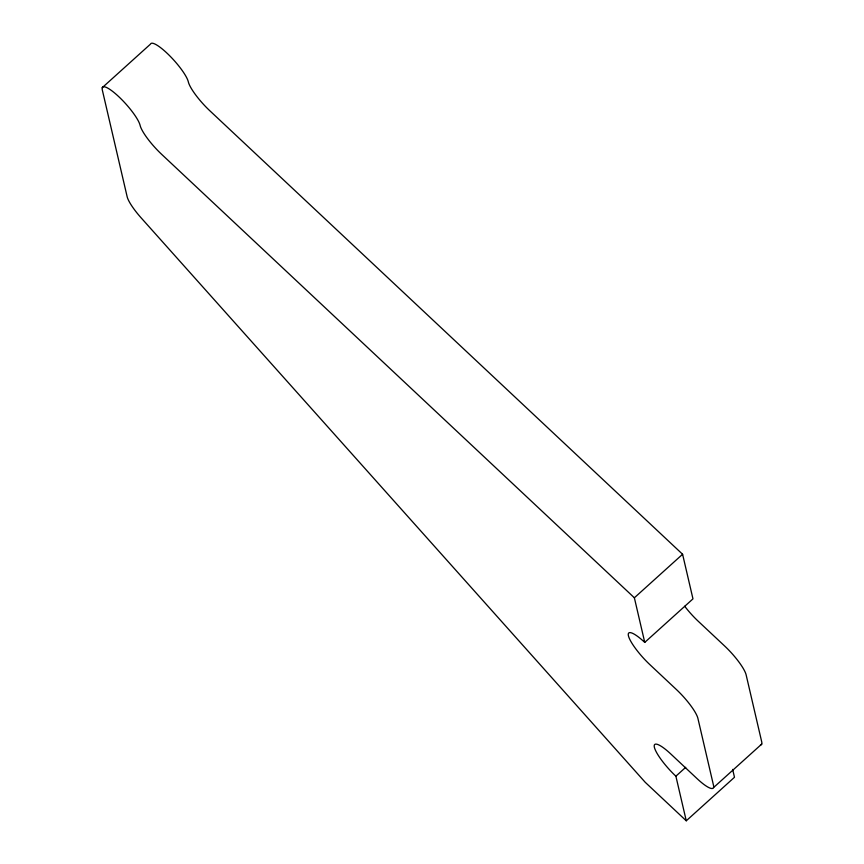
<?xml version="1.0" encoding="UTF-8"?>
<svg xmlns="http://www.w3.org/2000/svg" width="864" height="864" viewBox="0 0 864 864"><rect width="100%" height="100%" fill="white"/><g stroke="black" fill="none" stroke-linecap="round" stroke-linejoin="round"><path stroke-width="1.3" d="M102.265 87.642L150.487 44.118A27.713 5.951 47.9 0 1 169.322 55.404A27.713 5.951 47.9 0 1 188.33 81.875A27.713 5.951 47.9 0 0 209.833 110.765L682.592 554.267L692.971 598.871L644.749 642.395A27.713 5.951 47.9 0 0 628.43 635.807A27.713 5.951 47.9 0 0 649.944 664.697L676.415 689.537A27.713 5.951 47.9 0 1 697.918 718.427L713.491 785.322A27.713 5.951 47.9 0 1 697.172 778.734L670.702 753.894A27.713 5.951 47.9 0 0 654.383 747.306A27.713 5.951 47.9 0 0 675.886 776.196L686.264 820.8L734.486 777.276L732.65 769.403M644.749 642.395L634.37 597.791L682.592 554.267M675.886 776.196L685.724 767.318M713.513 787.601L761.735 744.077M634.37 597.791L161.622 154.3A27.713 5.951 47.9 0 1 140.119 125.41A27.713 5.951 47.9 0 0 118.606 96.52A27.713 5.951 47.9 0 0 102.298 89.932L127.138 196.679A27.713 5.951 47.9 0 0 141.167 217.89L645.224 782.298L686.264 820.8M760.471 744.995A27.713 5.951 47.9 0 0 761.702 741.798L746.14 674.892A27.713 5.951 47.9 0 0 724.637 646.002L698.155 621.173A27.713 5.951 47.9 0 1 684.698 606.247"/></g></svg>
